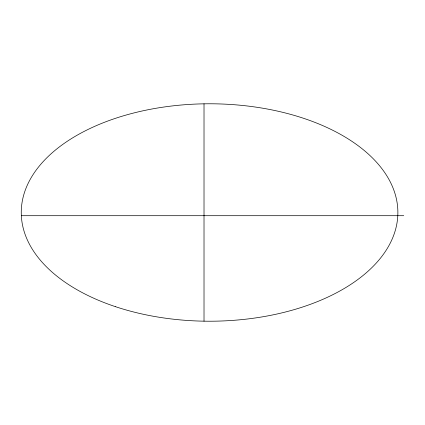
<?xml version="1.0" encoding="UTF-8"?>
<svg xmlns="http://www.w3.org/2000/svg" width="425" height="425" viewBox="0 0 425 425"><rect width="100%" height="100%" fill="white"/><g stroke="black" fill="none" stroke-linecap="round" stroke-linejoin="round"><path stroke-width="0.64" d="M21.33 215.703L403.75 215.703M204.016 103.828L204.016 321.172M115.409 306.653A188.312 108.72 0 0 0 397.874 212.5A188.312 108.72 0 0 0 115.409 118.347A188.312 108.72 0 0 0 115.409 306.653"/></g></svg>
